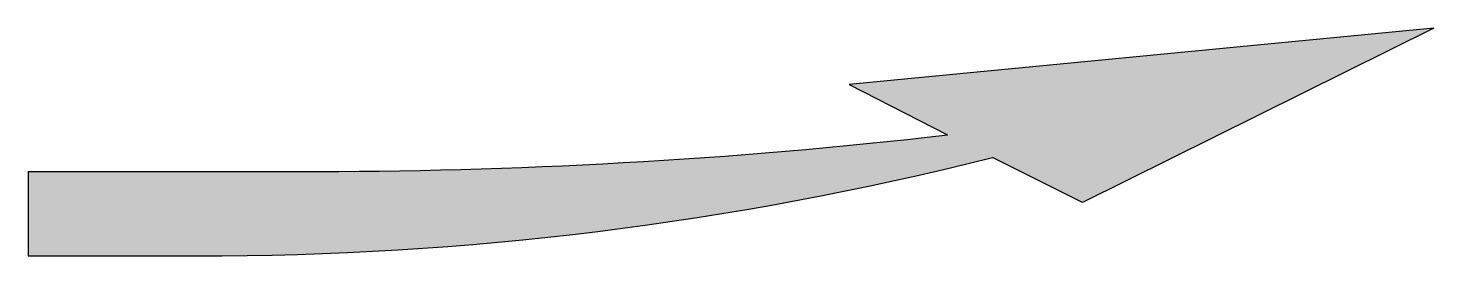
# Model space of a CAD drawing. Extents: x 74.69 to 79.69, y 211.01 to 211.82.
import ezdxf

# ---------------------------------------------------------------- set-up
doc = ezdxf.new("R2010")
doc.units = 0

msp = doc.modelspace()

# ---------------------------------------------------------------- hatches: boundary and pattern name
h = msp.add_hatch(color=256)
h.paths.add_polyline_path([(79.6884, 211.8167), (77.6084, 211.6167), (77.9584, 211.4367, -0.004791), (77.5768, 211.3967), (78.8416, 211.3967)])
h.paths.add_polyline_path([(78.1184, 211.3567), (78.4384, 211.1967), (78.8416, 211.3967), (77.5768, 211.3967, -0.024122), (75.6484, 211.3067), (74.6884, 211.3067), (74.6884, 211.0067), (75.2884, 211.0067, 0.062013)])

# ---------------------------------------------------------------- linework, layer by layer
for p, q in [((79.6884, 211.8167), (77.6084, 211.6167)), ((79.6884, 211.8167), (78.4384, 211.1967)), ((77.6084, 211.6167), (77.9584, 211.4367)), ((78.4384, 211.1967), (78.1184, 211.3567)), ((74.6884, 211.3067), (75.6484, 211.3067)), ((74.6884, 211.3067), (74.6884, 211.0067)), ((74.6884, 211.0067), (75.2884, 211.0067))]:
    msp.add_line(p, q)
for centre, radius, start, end in [((75.6804, 231.3267), 20.02, 269.90844, 276.53364), ((75.2978, 222.5467), 11.54, 269.95315, 284.14735)]:
    msp.add_arc(centre, radius, start, end)

doc.saveas('drawing.dxf')
